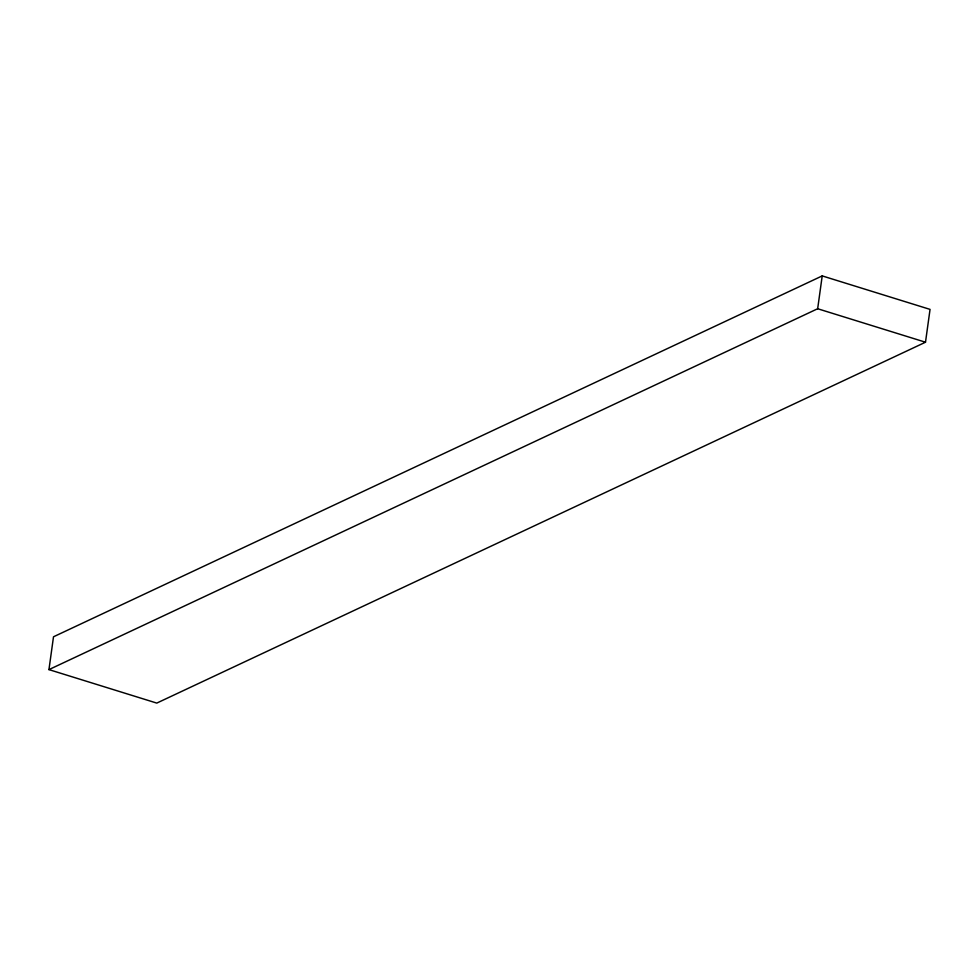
<?xml version="1.0" encoding="UTF-8"?>
<svg xmlns="http://www.w3.org/2000/svg" width="979" height="979" viewBox="0 0 979 979"><rect width="100%" height="100%" fill="white"/><g stroke="black" fill="none" stroke-linecap="round" stroke-linejoin="round"><path stroke-width="1.47" d="M48.95 669.612L53.502 636.791L822.213 275.907L930.05 309.388L925.498 342.209L156.787 703.093L48.95 669.612L817.661 308.74L925.498 342.209M817.661 308.74L822.213 275.907"/></g></svg>
